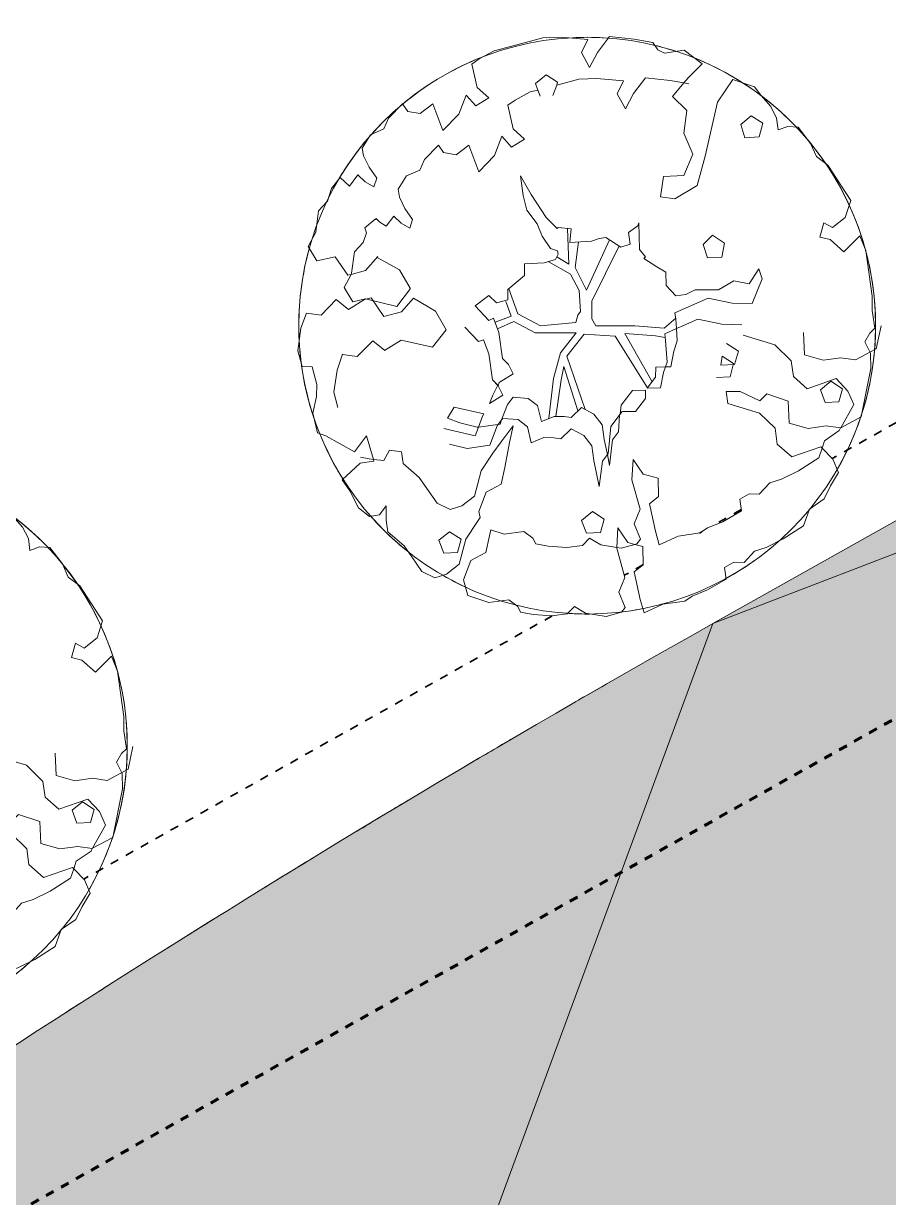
# Model space of a CAD drawing. Header units: metres. Extents: x 3856 to 4207, y -1118 to -691.
# Drawn here: x 3965.03 to 3975.11, y -1066.91 to -1053.23 of the extents above; entities that cross this region are included whole.
import ezdxf

# ---------------------------------------------------------------- set-up
doc = ezdxf.new("R2010")
doc.units = ezdxf.units.M
for name, pattern in [('Alignement de la ligne', [0.012, 0.006, -0.006]), ('Dash dot', [0.015875, 0.00635, -0.004763, 0, -0.004763]), ('IMPORT-Dash', [0.00635, 0.003175, -0.003175])]:
    doc.linetypes.add(name, pattern=pattern)
for name, color, linetype, lineweight in [('Cour_Negro_Punteada_6', 7, 'IMPORT-Dash', 35), ('Floors', 7, 'Continuous', 9), ('Folding Lines', 7, 'Continuous', 9), ('Planting', 7, 'Continuous', 9), ('Property Lines', 7, 'Dash dot', 211), ('Surface Pattern', 7, 'Continuous', 9)]:
    doc.layers.add(name, color=color, linetype=linetype, lineweight=lineweight)
doc.layers.add('ROA-E00-URB-A101-MASTER_PLAN cambio estaciomientos_dwg', color=7, linetype='Continuous', lineweight=9, true_color=0x767676)
doc.layers.add('Tallo', color=7, linetype='Continuous', lineweight=9, true_color=0x887568)

# ---------------------------------------------------------------- blocks, each defined once
blk = doc.blocks.new('M_RPC Árbol - Caducifolio - Chopo de Lombardía - 12_2 metros-V104-IMPLANTACIÓN - KIT COMERCIAL')
at = {"layer": 'Planting'}
for p, q in [((-0.542, 3.363), (-0.906, 3.265)), ((-0.331, 3.369), (-0.542, 3.363)), ((-0.021, 3.342), (-0.331, 3.369)), ((-0.094, 3.191), (-0.021, 3.342)), ((0.233, 3.378), (0.094, 3.193)), ((0.52, 3.347), (0.233, 3.378)), ((0.737, 3.307), (0.52, 3.347)), ((0.796, 3.222), (0.737, 3.307)), ((-1.11, 3.212), (-1.285, 3.117)), ((-0.906, 3.265), (-1.11, 3.212)), ((0.001, 3.016), (-0.094, 3.191)), ((0.094, 3.193), (0.001, 3.016)), ((0.872, 3.185), (0.796, 3.222)), ((1.103, 3.218), (0.872, 3.185)), ((1.314, 3.059), (1.103, 3.218)), ((-1.285, 3.117), (-1.371, 3.058)), ((-1.371, 3.058), (-1.309, 2.785)), ((1.148, 2.895), (1.314, 3.059)), ((-0.63, 2.831), (-0.506, 2.932)), ((-0.506, 2.932), (-0.372, 2.845)), ((-0.38, 2.813), (-0.124, 2.882)), ((-0.124, 2.882), (0.087, 2.889)), ((0.087, 2.889), (0.397, 2.862)), ((0.512, 2.713), (0.651, 2.897)), ((0.651, 2.897), (0.938, 2.867)), ((1.099, 2.837), (1.148, 2.895)), ((1.67, 2.877), (1.492, 2.613)), ((1.92, 2.793), (1.67, 2.877)), ((-1.309, 2.785), (-1.174, 2.662)), ((-0.692, 2.732), (-0.601, 2.755)), ((-0.601, 2.755), (-0.63, 2.831)), ((-0.573, 2.682), (-0.601, 2.757)), ((-0.381, 2.812), (-0.428, 2.69)), ((-0.372, 2.845), (-0.38, 2.813)), ((0.397, 2.862), (0.324, 2.71)), ((0.938, 2.867), (1.099, 2.837)), ((0.968, 2.681), (1.1, 2.837)), ((1.1, 2.837), (1.156, 2.826)), ((1.995, 2.694), (1.92, 2.793)), ((-1.438, 2.696), (-1.524, 2.472)), ((-1.326, 2.571), (-1.438, 2.696)), ((-1.174, 2.662), (-1.326, 2.571)), ((-0.953, 2.578), (-0.867, 2.637)), ((-0.867, 2.637), (-0.692, 2.732)), ((0.324, 2.71), (0.419, 2.535)), ((0.419, 2.535), (0.512, 2.713)), ((1.134, 2.516), (0.968, 2.681)), ((1.492, 2.613), (1.346, 1.984)), ((2.113, 2.563), (1.995, 2.694)), ((-2.177, 2.592), (-2.342, 2.428)), ((-2.118, 2.506), (-2.177, 2.592)), ((-1.973, 2.48), (-2.118, 2.506)), ((-1.824, 2.595), (-1.973, 2.48)), ((-1.709, 2.282), (-1.824, 2.595)), ((-1.524, 2.472), (-1.709, 2.282)), ((-0.891, 2.304), (-0.953, 2.578)), ((1.1, 2.253), (1.134, 2.516)), ((2.18, 2.428), (2.113, 2.563)), ((-2.342, 2.428), (-2.395, 2.303)), ((1.762, 2.355), (1.884, 2.454)), ((1.81, 2.197), (1.762, 2.355)), ((1.884, 2.454), (2.018, 2.368)), ((2.018, 2.368), (1.976, 2.21)), ((2.199, 2.291), (2.18, 2.428)), ((2.31, 2.33), (2.199, 2.291)), ((2.432, 2.323), (2.31, 2.33)), ((-2.551, 2.234), (-2.647, 2.079)), ((-2.395, 2.303), (-2.551, 2.234)), ((-1.106, 1.992), (-1.02, 2.216)), ((-1.02, 2.216), (-0.908, 2.09)), ((-0.756, 2.182), (-0.891, 2.304)), ((1.205, 2.009), (1.1, 2.253)), ((1.976, 2.21), (1.81, 2.197)), ((2.576, 2.132), (2.432, 2.323)), ((-2.647, 2.079), (-2.634, 1.987)), ((-1.924, 1.947), (-1.759, 2.112)), ((-1.759, 2.112), (-1.7, 2.026)), ((-1.555, 1.999), (-1.406, 2.114)), ((-1.406, 2.114), (-1.291, 1.801)), ((-0.908, 2.09), (-0.756, 2.182)), ((2.644, 1.979), (2.576, 2.132)), ((-2.634, 1.987), (-2.568, 1.855)), ((-1.977, 1.822), (-1.924, 1.947)), ((-1.7, 2.026), (-1.555, 1.999)), ((-1.291, 1.801), (-1.106, 1.992)), ((1.098, 1.757), (1.205, 2.009)), ((1.346, 1.984), (1.253, 1.641)), ((2.778, 1.879), (2.644, 1.979)), ((-2.568, 1.855), (-2.479, 1.726)), ((-2.132, 1.754), (-1.977, 1.822)), ((3.043, 1.468), (2.778, 1.879)), ((-2.905, 1.737), (-3.004, 1.606)), ((-2.796, 1.635), (-2.905, 1.737)), ((-2.697, 1.766), (-2.796, 1.635)), ((-2.615, 1.684), (-2.697, 1.766)), ((-2.513, 1.628), (-2.615, 1.684)), ((-2.479, 1.726), (-2.513, 1.628)), ((-2.228, 1.599), (-2.132, 1.754)), ((-0.805, 1.754), (-0.678, 1.538)), ((-0.773, 1.525), (-0.805, 1.754)), ((0.826, 1.511), (0.863, 1.748)), ((0.863, 1.748), (1.098, 1.757)), ((-3.004, 1.606), (-3.054, 1.458)), ((-2.215, 1.507), (-2.228, 1.599)), ((-2.15, 1.375), (-2.215, 1.507)), ((-0.73, 1.356), (-0.773, 1.525)), ((-0.678, 1.538), (-0.504, 1.271)), ((0.993, 1.488), (0.826, 1.511)), ((1.253, 1.641), (0.993, 1.488)), ((-3.054, 1.458), (-3.156, 1.349)), ((-2.061, 1.246), (-2.15, 1.375)), ((2.98, 1.27), (3.043, 1.468)), ((-3.156, 1.349), (-3.19, 1.1)), ((-2.619, 1.149), (-2.495, 1.25)), ((-2.495, 1.25), (-2.493, 1.248)), ((-2.493, 1.248), (-2.487, 1.257)), ((-2.487, 1.257), (-2.444, 1.216)), ((-2.368, 1.168), (-2.279, 1.286)), ((-2.279, 1.286), (-2.196, 1.204)), ((-2.094, 1.147), (-2.061, 1.246)), ((-0.609, 1.194), (-0.73, 1.356)), ((-0.504, 1.271), (-0.376, 1.143)), ((2.83, 1.153), (2.98, 1.27)), ((-3.19, 1.1), (-3.276, 0.933)), ((-2.597, 1.092), (-2.619, 1.149)), ((-2.444, 1.216), (-2.368, 1.168)), ((-2.196, 1.204), (-2.094, 1.147)), ((-0.551, 1.051), (-0.609, 1.194)), ((-0.376, 1.143), (-0.367, 1.152)), ((-0.367, 1.152), (-0.213, 1.136)), ((-0.213, 1.136), (-0.229, 0.979)), ((0.455, 1.095), (0.563, 1.171)), ((0.474, 0.959), (0.455, 1.095)), ((0.563, 1.171), (0.575, 1.208)), ((0.575, 1.208), (0.584, 0.898)), ((2.684, 1.042), (2.729, 1.209)), ((2.729, 1.209), (2.83, 1.153)), ((-2.738, 0.869), (-2.636, 0.977)), ((-2.636, 0.977), (-2.597, 1.092)), ((-0.453, 0.909), (-0.551, 1.051)), ((-0.229, 0.979), (0.023, 0.994)), ((0.023, 0.994), (0.114, 1.026)), ((0.114, 1.026), (0.19, 1.037)), ((0.19, 1.037), (0.363, 0.924)), ((0.363, 0.924), (0.474, 0.959)), ((1.323, 0.953), (1.433, 1.063)), ((1.433, 1.063), (1.573, 0.971)), ((1.573, 0.971), (1.543, 0.806)), ((2.803, 1.013), (2.684, 1.042)), ((2.964, 0.871), (2.803, 1.013)), ((3.15, 1.056), (2.964, 0.871)), ((3.219, 0.884), (3.15, 1.056)), ((-3.276, 0.933), (-3.175, 0.766)), ((-2.772, 0.62), (-2.738, 0.869)), ((-0.371, 0.882), (-0.453, 0.909)), ((-0.396, 0.781), (-0.366, 0.843)), ((-0.366, 0.843), (-0.371, 0.882)), ((0.584, 0.898), (0.651, 0.811)), ((1.376, 0.801), (1.323, 0.953)), ((3.294, 0.351), (3.219, 0.884)), ((-3.175, 0.766), (-2.963, 0.812)), ((-2.963, 0.812), (-2.815, 0.597)), ((-2.611, 0.65), (-2.465, 0.814)), ((-2.465, 0.814), (-2.475, 0.805)), ((-2.475, 0.805), (-2.212, 0.659)), ((-0.759, 0.73), (-0.527, 0.743)), ((-0.759, 0.594), (-0.759, 0.73)), ((-0.527, 0.743), (-0.396, 0.781)), ((0.651, 0.811), (0.634, 0.79)), ((0.634, 0.79), (0.784, 0.694)), ((0.784, 0.694), (0.89, 0.631)), ((1.543, 0.806), (1.376, 0.801)), ((-2.858, 0.452), (-2.778, 0.607)), ((-2.815, 0.597), (-2.778, 0.607)), ((-2.778, 0.607), (-2.611, 0.65)), ((-2.778, 0.607), (-2.772, 0.62)), ((-2.212, 0.659), (-2.089, 0.446)), ((-0.95, 0.431), (-0.759, 0.594)), ((0.89, 0.631), (0.893, 0.476)), ((1.861, 0.497), (1.974, 0.67)), ((2.01, 0.555), (1.895, 0.268)), ((1.974, 0.67), (2.01, 0.555)), ((-2.757, 0.286), (-2.858, 0.452)), ((-2.087, 0.441), (-2.246, 0.231)), ((-0.95, 0.31), (-0.95, 0.431)), ((0.893, 0.476), (1.007, 0.356)), ((1.121, 0.372), (1.231, 0.426)), ((1.231, 0.426), (1.502, 0.426)), ((1.502, 0.426), (1.683, 0.53)), ((1.683, 0.53), (1.861, 0.497)), ((-2.95, 0.313), (-3.126, 0.13)), ((-2.806, 0.199), (-2.95, 0.313)), ((-2.611, 0.32), (-2.806, 0.199)), ((-2.611, 0.32), (-2.757, 0.286)), ((-2.246, 0.231), (-2.611, 0.32)), ((-2.545, 0.332), (-2.605, 0.319)), ((-2.397, 0.117), (-2.545, 0.332)), ((-2.05, 0.331), (-2.192, 0.169)), ((-1.793, 0.178), (-2.05, 0.331)), ((-1.332, 0.241), (-1.174, 0.361)), ((-1.174, 0.361), (-1.084, 0.276)), ((-1.084, 0.276), (-0.95, 0.31)), ((1.381, 0.331), (0.995, 0.16)), ((1.007, 0.356), (1.121, 0.372)), ((1.663, 0.273), (1.381, 0.331)), ((3.294, 0.186), (3.294, 0.351)), ((-3.295, 0.154), (-3.364, -0.021)), ((-3.126, 0.13), (-3.295, 0.154)), ((-2.192, 0.169), (-2.397, 0.117)), ((-1.668, -0.039), (-1.793, 0.178)), ((-1.172, 0.069), (-1.332, 0.241)), ((0.995, 0.16), (1.006, 0.084)), ((1.895, 0.268), (1.663, 0.273)), ((3.324, -0.021), (3.294, 0.186)), ((-1.117, 0.096), (-1.172, 0.069)), ((-1.055, -0.07), (-1.117, 0.096)), ((1.006, 0.084), (1.013, -0.025)), ((1.059, -0.004), (1.261, 0.083)), ((1.261, 0.083), (1.541, 0.025)), ((1.541, 0.025), (1.776, 0.019)), ((3.398, 0.007), (3.341, -0.26)), ((-3.364, -0.021), (-3.398, -0.284)), ((-1.828, -0.242), (-1.668, -0.039)), ((-1.452, -0.007), (-1.293, -0.177)), ((-1.012, -0.375), (-1.055, -0.07)), ((1.013, -0.025), (0.876, -0.088)), ((0.876, -0.088), (0.887, -0.164)), ((1.013, -0.025), (1.059, -0.004)), ((1.022, -0.167), (1.013, -0.025)), ((1.788, -0.102), (2.157, -0.214)), ((2.504, -0.332), (2.491, -0.071)), ((3.208, -0.179), (3.264, -0.078)), ((3.264, -0.078), (3.324, -0.021)), ((-2.708, -0.35), (-2.526, -0.167)), ((-2.526, -0.167), (-2.384, -0.28)), ((-2.388, -0.281), (-2.193, -0.16)), ((-2.193, -0.16), (-1.828, -0.242)), ((-1.293, -0.177), (-1.235, -0.155)), ((-1.235, -0.155), (-1.174, -0.318)), ((0.887, -0.164), (0.903, -0.415)), ((0.981, -0.289), (1.022, -0.167)), ((1.595, -0.198), (1.735, -0.29)), ((2.157, -0.214), (2.35, -0.401)), ((3.341, -0.26), (3.098, -0.389)), ((3.273, -0.31), (3.208, -0.179)), ((-3.398, -0.284), (-3.349, -0.465)), ((-2.941, -0.509), (-2.879, -0.325)), ((-2.876, -0.327), (-2.708, -0.35)), ((-1.174, -0.318), (-1.132, -0.623)), ((-0.944, -0.443), (-1.012, -0.375)), ((0.948, -0.469), (0.981, -0.289)), ((1.529, -0.45), (1.545, -0.346)), ((1.545, -0.346), (1.679, -0.433)), ((1.735, -0.29), (1.687, -0.442)), ((2.35, -0.401), (2.375, -0.585)), ((2.721, -0.394), (2.504, -0.332)), ((2.926, -0.365), (2.721, -0.394)), ((3.098, -0.389), (2.926, -0.365)), ((3.276, -0.489), (3.273, -0.31)), ((-3.349, -0.465), (-3.23, -0.472)), ((-3.23, -0.472), (-3.178, -0.676)), ((-2.98, -0.764), (-2.941, -0.509)), ((-0.89, -0.552), (-0.944, -0.443)), ((0.773, -0.474), (0.77, -0.591)), ((0.884, -0.47), (0.773, -0.474)), ((0.828, -0.717), (0.861, -0.537)), ((0.861, -0.537), (0.884, -0.47)), ((0.903, -0.415), (0.884, -0.47)), ((0.884, -0.47), (0.948, -0.469)), ((1.687, -0.442), (1.529, -0.45)), ((1.679, -0.433), (1.638, -0.588)), ((3.164, -1.055), (3.276, -0.489)), ((-3.178, -0.676), (-3.182, -0.818)), ((-1.132, -0.623), (-1.064, -0.691)), ((-1.064, -0.691), (-1.051, -0.652)), ((-1.051, -0.652), (-0.89, -0.552)), ((0.77, -0.591), (0.672, -0.721)), ((1.638, -0.588), (1.478, -0.596)), ((2.375, -0.585), (2.536, -0.726)), ((2.536, -0.726), (2.872, -0.608)), ((2.811, -0.639), (2.692, -0.738)), ((2.948, -0.727), (2.811, -0.639)), ((2.872, -0.608), (3.01, -0.753)), ((-3.182, -0.818), (-3.225, -1.012)), ((-2.931, -0.946), (-2.98, -0.764)), ((-1.128, -0.799), (-1.164, -0.896)), ((-1.164, -0.896), (-1.009, -0.8)), ((-1.069, -0.686), (-1.128, -0.799)), ((-1.064, -0.691), (-1.069, -0.686)), ((-1.009, -0.8), (-1.064, -0.691)), ((0.5, -0.745), (0.369, -0.919)), ((0.653, -0.743), (0.5, -0.745)), ((0.651, -0.839), (0.653, -0.743)), ((0.672, -0.721), (0.828, -0.717)), ((1.756, -0.759), (1.591, -0.759)), ((1.591, -0.759), (1.611, -0.897)), ((1.983, -0.868), (1.756, -0.759)), ((2.066, -0.786), (1.983, -0.868)), ((2.313, -0.869), (2.066, -0.786)), ((2.692, -0.738), (2.745, -0.888)), ((2.905, -0.88), (2.948, -0.727)), ((3.01, -0.753), (3.08, -0.91)), ((-1.575, -0.94), (-1.654, -1.067)), ((-1.233, -1.02), (-1.575, -0.94)), ((-0.956, -0.911), (-1.024, -1.09)), ((-0.891, -0.824), (-0.956, -0.911)), ((-0.713, -0.838), (-0.891, -0.824)), ((-0.605, -0.92), (-0.713, -0.838)), ((-0.559, -1.108), (-0.605, -0.92)), ((-0.095, -0.945), (-0.215, -1.06)), ((0.052, -1.022), (-0.095, -0.945)), ((0.369, -0.919), (0.357, -1.024)), ((0.536, -0.991), (0.651, -0.839)), ((1.611, -0.897), (1.98, -1.01)), ((2.326, -1.126), (2.313, -0.869)), ((2.745, -0.888), (2.905, -0.88)), ((3.08, -0.91), (2.927, -1.181)), ((-3.225, -1.012), (-3.17, -1.238)), ((-1.654, -1.067), (-1.51, -1.125)), ((-1.294, -1.172), (-1.247, -1.047)), ((-1.247, -1.047), (-1.233, -1.02)), ((-1.076, -1.159), (-1.024, -1.09)), ((-1.024, -1.09), (-1.042, -1.138)), ((-1.024, -1.09), (-1.01, -1.072)), ((-1.01, -1.072), (-0.833, -1.086)), ((-0.833, -1.086), (-0.724, -1.168)), ((-0.411, -1.048), (-0.559, -1.108)), ((-0.294, -1.051), (-0.411, -1.048)), ((-0.215, -1.06), (-0.294, -1.051)), ((0.147, -1.145), (0.052, -1.022)), ((0.357, -1.024), (0.249, -1.167)), ((0.339, -1.229), (0.35, -1.034)), ((0.357, -1.024), (0.38, -0.993)), ((0.38, -0.993), (0.536, -0.991)), ((1.98, -1.01), (2.161, -1.186)), ((2.927, -1.181), (3.164, -1.055)), ((-1.331, -1.274), (-1.696, -1.188)), ((-1.51, -1.125), (-1.309, -1.174)), ((-1.293, -1.173), (-1.331, -1.274)), ((-1.309, -1.174), (-1.294, -1.172)), ((-1.042, -1.138), (-1.293, -1.173)), ((-1.161, -1.384), (-1.076, -1.159)), ((-0.889, -1.16), (-1.028, -1.344)), ((-0.933, -1.354), (-0.889, -1.16)), ((-0.724, -1.168), (-0.678, -1.356)), ((-0.335, -1.308), (-0.214, -1.193)), ((-0.214, -1.193), (-0.067, -1.27)), ((0.171, -1.316), (0.147, -1.145)), ((0.249, -1.167), (0.216, -1.483)), ((0.269, -1.322), (0.339, -1.229)), ((2.161, -1.186), (2.187, -1.371)), ((2.547, -1.189), (2.326, -1.126)), ((2.755, -1.16), (2.547, -1.189)), ((2.738, -1.332), (2.91, -1.214)), ((2.925, -1.183), (2.755, -1.16)), ((2.91, -1.214), (2.925, -1.183)), ((-3.169, -1.24), (-3.071, -1.273)), ((-3.071, -1.273), (-2.738, -1.461)), ((-2.738, -1.461), (-2.598, -1.276)), ((-2.598, -1.276), (-2.515, -1.55)), ((-1.028, -1.344), (-1.128, -1.476)), ((-0.986, -1.644), (-0.933, -1.354)), ((-0.678, -1.356), (-0.531, -1.296)), ((-0.531, -1.296), (-0.414, -1.299)), ((-0.414, -1.299), (-0.335, -1.308)), ((-0.067, -1.27), (0.028, -1.393)), ((0.208, -1.494), (0.171, -1.316)), ((0.233, -1.619), (0.269, -1.322)), ((2.709, -1.419), (2.738, -1.332)), ((-2.329, -1.44), (-2.396, -1.562)), ((-2.19, -1.461), (-2.329, -1.44)), ((-2.17, -1.599), (-2.19, -1.461)), ((-1.63, -1.373), (-1.425, -1.421)), ((-1.425, -1.421), (-1.161, -1.384)), ((-1.128, -1.476), (-1.263, -1.683)), ((0.028, -1.393), (0.052, -1.564)), ((0.15, -1.57), (0.208, -1.494)), ((0.216, -1.483), (0.207, -1.491)), ((0.208, -1.494), (0.233, -1.619)), ((2.187, -1.371), (2.358, -1.521)), ((2.358, -1.521), (2.695, -1.403)), ((2.709, -1.419), (2.672, -1.53)), ((2.695, -1.403), (2.709, -1.419)), ((2.833, -1.548), (2.709, -1.419)), ((-2.672, -1.593), (-2.881, -1.787)), ((-2.511, -1.57), (-2.672, -1.593)), ((-2.568, -1.544), (-2.669, -1.522)), ((-2.515, -1.55), (-2.568, -1.544)), ((-2.396, -1.562), (-2.517, -1.549)), ((-2.517, -1.549), (-2.511, -1.57)), ((-1.983, -1.76), (-2.17, -1.599)), ((0.052, -1.564), (0.114, -1.866)), ((0.114, -1.866), (0.15, -1.57)), ((0.508, -1.551), (0.494, -1.789)), ((0.626, -1.723), (0.508, -1.551)), ((2.672, -1.53), (2.434, -1.681)), ((2.902, -1.703), (2.833, -1.548)), ((-1.894, -1.889), (-1.983, -1.76)), ((-1.263, -1.683), (-1.34, -1.976)), ((-1.03, -1.838), (-0.986, -1.644)), ((0.798, -1.769), (0.626, -1.723)), ((0.804, -1.98), (0.798, -1.769)), ((2.434, -1.681), (2.236, -1.779)), ((2.806, -1.858), (2.902, -1.703)), ((-2.881, -1.787), (-2.792, -1.916)), ((-1.776, -2.061), (-1.894, -1.889)), ((-1.205, -1.933), (-1.03, -1.838)), ((0.494, -1.789), (0.589, -2.128)), ((2.1, -1.822), (1.978, -1.956)), ((2.236, -1.779), (2.1, -1.822)), ((2.733, -2.009), (2.806, -1.858)), ((-2.792, -1.916), (-2.693, -2.113)), ((-1.34, -1.976), (-1.489, -2.091)), ((-1.291, -2.157), (-1.205, -1.933)), ((0.698, -2.066), (0.804, -1.98)), ((1.859, -1.949), (1.75, -2.012)), ((1.75, -2.012), (1.77, -2.15)), ((1.978, -1.956), (1.859, -1.949)), ((2.561, -2.128), (2.733, -2.009)), ((-2.693, -2.113), (-2.562, -2.213)), ((-2.446, -2.196), (-2.367, -2.091)), ((-2.367, -2.091), (-2.367, -2.256)), ((-1.624, -2.133), (-1.776, -2.061)), ((-1.489, -2.091), (-1.624, -2.133)), ((-1.272, -2.227), (-1.291, -2.157)), ((0.033, -2.158), (-0.094, -2.261)), ((0.169, -2.244), (0.035, -2.157)), ((0.589, -2.128), (0.519, -2.302)), ((0.767, -2.385), (0.698, -2.066)), ((1.77, -2.15), (1.552, -2.275)), ((2.494, -2.325), (2.561, -2.128)), ((-2.562, -2.213), (-2.446, -2.196)), ((-2.367, -2.256), (-2.348, -2.394)), ((-1.441, -2.478), (-1.305, -2.271)), ((-1.305, -2.271), (-1.272, -2.227)), ((-0.094, -2.261), (-0.037, -2.41)), ((0.127, -2.401), (0.169, -2.244)), ((0.519, -2.302), (0.592, -2.48)), ((1.552, -2.275), (1.374, -2.347)), ((2.257, -2.476), (2.494, -2.325)), ((-2.348, -2.394), (-2.16, -2.556)), ((-1.754, -2.492), (-1.63, -2.392)), ((-1.63, -2.392), (-1.496, -2.479)), ((-1.164, -2.439), (-1.207, -2.634)), ((-1.151, -2.369), (-1.164, -2.439)), ((-0.995, -2.421), (-1.151, -2.369)), ((-0.764, -2.389), (-0.995, -2.421)), ((-0.659, -2.468), (-0.764, -2.389)), ((-0.037, -2.41), (0.127, -2.401)), ((0.331, -2.348), (0.317, -2.574)), ((0.448, -2.518), (0.331, -2.348)), ((0.812, -2.543), (0.767, -2.385)), ((1.034, -2.442), (0.812, -2.543)), ((1.288, -2.406), (1.034, -2.442)), ((1.374, -2.347), (1.288, -2.406)), ((-2.16, -2.556), (-2.071, -2.685)), ((-1.696, -2.641), (-1.754, -2.492)), ((-1.496, -2.479), (-1.537, -2.633)), ((-1.517, -2.771), (-1.441, -2.478)), ((-0.626, -2.534), (-0.659, -2.468)), ((-0.481, -2.561), (-0.626, -2.534)), ((-0.266, -2.577), (-0.481, -2.561)), ((-0.082, -2.552), (-0.266, -2.577)), ((0.001, -2.469), (-0.082, -2.552)), ((0.13, -2.545), (0.001, -2.469)), ((0.317, -2.574), (0.13, -2.545)), ((0.317, -2.584), (0.317, -2.574)), ((0.317, -2.574), (0.37, -2.582)), ((0.412, -2.924), (0.317, -2.584)), ((0.37, -2.582), (0.526, -2.539)), ((0.526, -2.539), (0.448, -2.518)), ((0.552, -2.533), (0.527, -2.54)), ((0.527, -2.54), (0.62, -2.565)), ((0.592, -2.48), (0.552, -2.533)), ((0.62, -2.565), (0.626, -2.776)), ((1.923, -2.617), (2.058, -2.575)), ((2.058, -2.575), (2.257, -2.476)), ((-2.071, -2.685), (-1.953, -2.856)), ((-1.537, -2.633), (-1.696, -2.641)), ((-1.382, -2.729), (-1.468, -2.953)), ((-1.207, -2.634), (-1.382, -2.729)), ((1.801, -2.752), (1.923, -2.617)), ((-1.953, -2.856), (-1.802, -2.929)), ((-1.666, -2.886), (-1.517, -2.771)), ((0.626, -2.776), (0.521, -2.861)), ((0.521, -2.861), (0.589, -3.181)), ((1.573, -2.807), (1.682, -2.745)), ((1.592, -2.946), (1.573, -2.807)), ((1.682, -2.745), (1.801, -2.752)), ((-1.802, -2.929), (-1.666, -2.886)), ((-1.468, -2.953), (-1.419, -3.134)), ((0.342, -3.098), (0.412, -2.924)), ((1.374, -3.07), (1.592, -2.946)), ((-1.419, -3.134), (-1.172, -3.217)), ((0.414, -3.276), (0.342, -3.098)), ((1.11, -3.202), (1.196, -3.143)), ((1.196, -3.143), (1.374, -3.07)), ((-1.172, -3.217), (-0.941, -3.184)), ((-0.941, -3.184), (-0.836, -3.263)), ((-0.836, -3.263), (-0.803, -3.329)), ((-0.259, -3.347), (-0.176, -3.265)), ((-0.176, -3.265), (-0.048, -3.341)), ((0.374, -3.329), (0.414, -3.276)), ((0.589, -3.181), (0.635, -3.339)), ((0.635, -3.339), (0.856, -3.237)), ((0.856, -3.237), (1.11, -3.202)), ((-0.803, -3.329), (-0.658, -3.356)), ((-0.658, -3.356), (-0.444, -3.373)), ((-0.444, -3.373), (-0.259, -3.347)), ((-0.048, -3.341), (0.193, -3.378)), ((0.193, -3.378), (0.374, -3.329))]:
    blk.add_line(p, q, dxfattribs=at)
for start, end in [(0, 180), (180, 360)]:
    blk.add_arc((-0.027, 0.009), 3.36, start, end, dxfattribs=at)
at = {"layer": 'Tallo'}
for p, q in [((-0.256, 1.141), (-0.239, 0.726)), ((-0.169, 0.688), (-0.129, 0.986)), ((0.234, 1.009), (-0.036, 0.422)), ((0.028, 0.294), (0.344, 0.938)), ((-0.482, 0.756), (-0.223, 0.611)), ((-0.239, 0.726), (-0.381, 0.812)), ((-0.036, 0.422), (-0.169, 0.688)), ((-0.223, 0.611), (-0.119, 0.418)), ((-0.836, 0.145), (-0.939, 0.44)), ((-0.119, 0.418), (-0.106, 0.173)), ((-0.974, 0.292), (-0.914, 0.119)), ((0.028, 0.088), (0.028, 0.294)), ((-0.572, 0.008), (-0.836, 0.145)), ((-0.106, 0.173), (-0.137, 0.131)), ((-0.914, 0.119), (-1.1, 0.05)), ((-1.071, -0.028), (-0.883, 0.057)), ((-0.883, 0.057), (-0.632, -0.076)), ((-0.161, 0.044), (-0.572, 0.008)), ((-0.137, 0.131), (-0.161, 0.044)), ((0.074, 0.007), (0.028, 0.088)), ((0.526, 0.007), (0.074, 0.007)), ((0.869, -0.022), (0.526, 0.007)), ((1.004, 0.098), (0.869, -0.022)), ((-0.632, -0.076), (-0.154, -0.076)), ((-0.154, -0.076), (-0.339, -0.308)), ((-0.264, -0.346), (-0.064, -0.089)), ((-0.064, -0.089), (0.299, -0.114)), ((0.299, -0.114), (0.677, -0.715)), ((0.41, -0.081), (0.77, -0.111)), ((0.729, -0.646), (0.41, -0.081)), ((0.77, -0.111), (0.882, -0.128)), ((-0.339, -0.308), (-0.419, -0.608)), ((-0.05, -0.969), (-0.264, -0.346)), ((-0.332, -0.623), (-0.299, -0.467)), ((-0.299, -0.467), (-0.136, -0.984)), ((-0.419, -0.608), (-0.473, -1.069)), ((-0.391, -1.049), (-0.332, -0.623))]:
    blk.add_line(p, q, dxfattribs=at)
blk = doc.blocks.new('ROA-E00-URB-A101-MASTER_PLAN cambio estaciomientos_dwg_M_RPC Árbol - Caducifolio - Chopo de Lombardía - 12_2 metros-V61-Master Plan - Etapa 1-V673-IMPLANTACIÓN - KIT COMERCIAL')
at = {"layer": 'Planting'}
for p, q in [((-0.573, 2.682), (-0.601, 2.755)), ((-0.381, 2.812), (-0.428, 2.69)), ((-2.495, 1.25), (-2.493, 1.248))]:
    blk.add_line(p, q, dxfattribs=at)
at = {"layer": 'Planting', "flags": 128}
for points in [[(1.788, -0.102), (2.157, -0.214), (2.35, -0.401), (2.375, -0.585), (2.536, -0.726), (2.872, -0.608), (3.01, -0.753), (3.08, -0.91), (2.927, -1.181), (3.164, -1.055), (3.276, -0.489), (3.273, -0.31), (3.208, -0.179), (3.264, -0.078), (3.324, -0.021), (3.294, 0.186), (3.294, 0.351), (3.219, 0.884), (3.15, 1.056), (2.964, 0.871), (2.803, 1.013), (2.684, 1.042), (2.729, 1.209), (2.83, 1.153), (2.98, 1.27), (3.043, 1.468), (2.778, 1.879), (2.644, 1.979), (2.576, 2.132), (2.432, 2.323), (2.31, 2.33), (2.199, 2.291), (2.18, 2.428), (2.113, 2.563), (1.995, 2.694), (1.92, 2.793), (1.67, 2.877), (1.492, 2.613), (1.346, 1.984), (1.253, 1.641), (0.993, 1.488), (0.826, 1.511), (0.863, 1.748), (1.098, 1.757), (1.205, 2.009), (1.1, 2.253), (1.134, 2.516), (0.968, 2.681), (1.1, 2.837), (1.156, 2.826)], [(-1.064, -0.691), (-1.051, -0.652), (-0.89, -0.552), (-0.944, -0.443), (-1.012, -0.375), (-1.055, -0.07), (-1.117, 0.096), (-1.172, 0.069), (-1.332, 0.241), (-1.174, 0.361), (-1.084, 0.276), (-0.95, 0.31), (-0.95, 0.431), (-0.759, 0.594), (-0.759, 0.73), (-0.527, 0.743), (-0.396, 0.781), (-0.366, 0.843), (-0.371, 0.882), (-0.453, 0.909), (-0.551, 1.051), (-0.609, 1.194), (-0.73, 1.356), (-0.773, 1.525), (-0.805, 1.754), (-0.678, 1.538), (-0.504, 1.271), (-0.376, 1.143), (-0.367, 1.152), (-0.213, 1.136), (-0.229, 0.979), (0.023, 0.994), (0.114, 1.026), (0.19, 1.037), (0.363, 0.924), (0.474, 0.959), (0.455, 1.095), (0.563, 1.171), (0.575, 1.208), (0.584, 0.898), (0.651, 0.811), (0.634, 0.79), (0.784, 0.694), (0.89, 0.631), (0.893, 0.476), (1.007, 0.356), (1.121, 0.372), (1.231, 0.426), (1.502, 0.426), (1.683, 0.53), (1.861, 0.497), (1.974, 0.67), (2.01, 0.555), (1.895, 0.268), (1.663, 0.273), (1.381, 0.331), (0.995, 0.16), (1.006, 0.084), (1.013, -0.025), (1.059, -0.004), (1.261, 0.083), (1.541, 0.025), (1.776, 0.019)], [(-3.17, -1.238), (-3.225, -1.012), (-3.182, -0.818), (-3.178, -0.676), (-3.23, -0.472), (-3.349, -0.465), (-3.398, -0.284), (-3.364, -0.021), (-3.295, 0.154), (-3.126, 0.13), (-2.95, 0.313), (-2.806, 0.199), (-2.611, 0.32), (-2.757, 0.286), (-2.858, 0.452), (-2.778, 0.607), (-2.611, 0.65), (-2.465, 0.814), (-2.475, 0.805), (-2.212, 0.659), (-2.089, 0.446)], [(-2.815, 0.597), (-2.778, 0.607), (-2.772, 0.62)], [(-2.087, 0.441), (-2.246, 0.231), (-2.611, 0.32)], [(-2.388, -0.281), (-2.193, -0.16), (-1.828, -0.242), (-1.668, -0.039), (-1.793, 0.178), (-2.05, 0.331), (-2.192, 0.169), (-2.397, 0.117), (-2.545, 0.332), (-2.605, 0.319)], [(3.398, 0.007), (3.341, -0.26), (3.098, -0.389), (2.926, -0.365), (2.721, -0.394), (2.504, -0.332), (2.491, -0.071)], [(-1.452, -0.007), (-1.293, -0.177), (-1.235, -0.155), (-1.174, -0.318), (-1.132, -0.623), (-1.069, -0.686)], [(-2.876, -0.327), (-2.708, -0.35), (-2.526, -0.167), (-2.384, -0.28)], [(1.595, -0.198), (1.735, -0.29), (1.687, -0.442), (1.529, -0.45), (1.545, -0.346), (1.679, -0.433), (1.638, -0.588), (1.478, -0.596)], [(-2.931, -0.946), (-2.98, -0.764), (-2.941, -0.509), (-2.879, -0.325)], [(-1.63, -1.373), (-1.425, -1.421), (-1.161, -1.384), (-1.076, -1.159), (-1.024, -1.09), (-1.042, -1.138), (-1.293, -1.173), (-1.331, -1.274), (-1.696, -1.188)], [(0.357, -1.024), (0.249, -1.167), (0.216, -1.483), (0.207, -1.491)], [(0.208, -1.494), (0.233, -1.619), (0.269, -1.322), (0.339, -1.229), (0.35, -1.034)], [(-3.169, -1.24), (-3.071, -1.273), (-2.738, -1.461), (-2.598, -1.276), (-2.515, -1.55)], [(-2.517, -1.549), (-2.568, -1.544), (-2.669, -1.522)], [(0.033, -2.158), (-0.094, -2.261), (-0.037, -2.41), (0.127, -2.401), (0.169, -2.244), (0.035, -2.157)]]:
    blk.add_lwpolyline(points, dxfattribs=at)
for points in [[(1.762, 2.355), (1.884, 2.454), (2.018, 2.368), (1.976, 2.21), (1.81, 2.197)], [(1.323, 0.953), (1.433, 1.063), (1.573, 0.971), (1.543, 0.806), (1.376, 0.801)], [(2.692, -0.738), (2.745, -0.888), (2.905, -0.88), (2.948, -0.727), (2.811, -0.639)], [(0.317, -2.574), (0.37, -2.582), (0.526, -2.539), (0.448, -2.518), (0.331, -2.348)]]:
    blk.add_lwpolyline(points, close=True, dxfattribs=at)
at = {"layer": 'Planting'}
for start, end in [(85.9825, 92.2697), (72.6904, 76.3634), (112.6858, 129.7802), (360, 67.1948), (134.0937, 137.7757), (139.9547, 149.0598), (154.0044, 154.5739), (164.6005, 180), (180, 212.0796), (330.3116, 360), (221.5168, 225.9859), (226.095, 231.4286), (298.9078, 310.7685), (240.2288, 244.985), (253.2068, 255.2694), (266.3515, 270.5056), (277.2231, 281.092)]:
    blk.add_arc((-0.027, 0.009), 3.36, start, end, dxfattribs=at)
at = {"layer": 'Tallo', "color": 8, "true_color": 0x808080, "flags": 128}
for points in [[(-0.256, 1.141), (-0.239, 0.726), (-0.381, 0.812)], [(0.234, 1.009), (-0.036, 0.422), (-0.169, 0.688), (-0.129, 0.986)], [(1.004, 0.098), (0.869, -0.022), (0.526, 0.007), (0.074, 0.007), (0.028, 0.088), (0.028, 0.294), (0.344, 0.938)], [(-0.482, 0.756), (-0.223, 0.611), (-0.119, 0.418), (-0.106, 0.173), (-0.137, 0.131), (-0.161, 0.044), (-0.572, 0.008), (-0.836, 0.145), (-0.939, 0.44)], [(-0.974, 0.292), (-0.914, 0.119), (-1.1, 0.05)], [(-1.071, -0.028), (-0.883, 0.057), (-0.632, -0.076), (-0.154, -0.076), (-0.339, -0.308), (-0.419, -0.608), (-0.473, -1.069)], [(-0.05, -0.969), (-0.264, -0.346), (-0.064, -0.089), (0.299, -0.114), (0.677, -0.715)], [(0.729, -0.646), (0.41, -0.081), (0.77, -0.111), (0.882, -0.128)], [(-0.391, -1.049), (-0.332, -0.623), (-0.299, -0.467), (-0.136, -0.984)]]:
    blk.add_lwpolyline(points, dxfattribs=at)
blk = doc.blocks.new('ROA-E00-URB-A101-MASTER_PLAN cambio estaciomientos_dwg_M_RPC Árbol - Caducifolio - Chopo de Lombardía - 12_2 metros-V61-Master Plan - Etapa 1-V674-IMPLANTACIÓN - KIT COMERCIAL')
at = {"layer": 'Planting'}
for p, q in [((-0.573, 2.682), (-0.601, 2.755)), ((-0.381, 2.812), (-0.428, 2.69)), ((-2.495, 1.25), (-2.493, 1.248))]:
    blk.add_line(p, q, dxfattribs=at)
at = {"layer": 'Planting', "flags": 128}
for points in [[(1.788, -0.102), (2.157, -0.214), (2.35, -0.401), (2.375, -0.585), (2.536, -0.726), (2.872, -0.608), (3.01, -0.753), (3.08, -0.91), (2.927, -1.181), (3.164, -1.055), (3.276, -0.489), (3.273, -0.31), (3.208, -0.179), (3.264, -0.078), (3.324, -0.021), (3.294, 0.186), (3.294, 0.351), (3.219, 0.884), (3.15, 1.056), (2.964, 0.871), (2.803, 1.013), (2.684, 1.042), (2.729, 1.209), (2.83, 1.153), (2.98, 1.27), (3.043, 1.468), (2.778, 1.879), (2.644, 1.979), (2.576, 2.132), (2.432, 2.323), (2.31, 2.33), (2.199, 2.291), (2.18, 2.428), (2.113, 2.563), (1.995, 2.694), (1.92, 2.793), (1.67, 2.877), (1.492, 2.613), (1.346, 1.984), (1.253, 1.641), (0.993, 1.488), (0.826, 1.511), (0.863, 1.748), (1.098, 1.757), (1.205, 2.009), (1.1, 2.253), (1.134, 2.516), (0.968, 2.681), (1.1, 2.837), (1.156, 2.826)], [(-1.064, -0.691), (-1.051, -0.652), (-0.89, -0.552), (-0.944, -0.443), (-1.012, -0.375), (-1.055, -0.07), (-1.117, 0.096), (-1.172, 0.069), (-1.332, 0.241), (-1.174, 0.361), (-1.084, 0.276), (-0.95, 0.31), (-0.95, 0.431), (-0.759, 0.594), (-0.759, 0.73), (-0.527, 0.743), (-0.396, 0.781), (-0.366, 0.843), (-0.371, 0.882), (-0.453, 0.909), (-0.551, 1.051), (-0.609, 1.194), (-0.73, 1.356), (-0.773, 1.525), (-0.805, 1.754), (-0.678, 1.538), (-0.504, 1.271), (-0.376, 1.143), (-0.367, 1.152), (-0.213, 1.136), (-0.229, 0.979), (0.023, 0.994), (0.114, 1.026), (0.19, 1.037), (0.363, 0.924), (0.474, 0.959), (0.455, 1.095), (0.563, 1.171), (0.575, 1.208), (0.584, 0.898), (0.651, 0.811), (0.634, 0.79), (0.784, 0.694), (0.89, 0.631), (0.893, 0.476), (1.007, 0.356), (1.121, 0.372), (1.231, 0.426), (1.502, 0.426), (1.683, 0.53), (1.861, 0.497), (1.974, 0.67), (2.01, 0.555), (1.895, 0.268), (1.663, 0.273), (1.381, 0.331), (0.995, 0.16), (1.006, 0.084), (1.013, -0.025), (1.059, -0.004), (1.261, 0.083), (1.541, 0.025), (1.776, 0.019)], [(-3.17, -1.238), (-3.225, -1.012), (-3.182, -0.818), (-3.178, -0.676), (-3.23, -0.472), (-3.349, -0.465), (-3.398, -0.284), (-3.364, -0.021), (-3.295, 0.154), (-3.126, 0.13), (-2.95, 0.313), (-2.806, 0.199), (-2.611, 0.32), (-2.757, 0.286), (-2.858, 0.452), (-2.778, 0.607), (-2.611, 0.65), (-2.465, 0.814), (-2.475, 0.805), (-2.212, 0.659), (-2.089, 0.446)], [(-2.815, 0.597), (-2.778, 0.607), (-2.772, 0.62)], [(-2.087, 0.441), (-2.246, 0.231), (-2.611, 0.32)], [(-2.388, -0.281), (-2.193, -0.16), (-1.828, -0.242), (-1.668, -0.039), (-1.793, 0.178), (-2.05, 0.331), (-2.192, 0.169), (-2.397, 0.117), (-2.545, 0.332), (-2.605, 0.319)], [(3.398, 0.007), (3.341, -0.26), (3.098, -0.389), (2.926, -0.365), (2.721, -0.394), (2.504, -0.332), (2.491, -0.071)], [(-1.452, -0.007), (-1.293, -0.177), (-1.235, -0.155), (-1.174, -0.318), (-1.132, -0.623), (-1.069, -0.686)], [(-2.876, -0.327), (-2.708, -0.35), (-2.526, -0.167), (-2.384, -0.28)], [(1.595, -0.198), (1.735, -0.29), (1.687, -0.442), (1.529, -0.45), (1.545, -0.346), (1.679, -0.433), (1.638, -0.588), (1.478, -0.596)], [(-2.931, -0.946), (-2.98, -0.764), (-2.941, -0.509), (-2.879, -0.325)], [(-1.63, -1.373), (-1.425, -1.421), (-1.161, -1.384), (-1.076, -1.159), (-1.024, -1.09), (-1.042, -1.138), (-1.293, -1.173), (-1.331, -1.274), (-1.696, -1.188)], [(0.357, -1.024), (0.249, -1.167), (0.216, -1.483), (0.207, -1.491)], [(0.208, -1.494), (0.233, -1.619), (0.269, -1.322), (0.339, -1.229), (0.35, -1.034)], [(-3.169, -1.24), (-3.071, -1.273), (-2.738, -1.461), (-2.598, -1.276), (-2.515, -1.55)], [(-2.517, -1.549), (-2.568, -1.544), (-2.669, -1.522)], [(0.033, -2.158), (-0.094, -2.261), (-0.037, -2.41), (0.127, -2.401), (0.169, -2.244), (0.035, -2.157)]]:
    blk.add_lwpolyline(points, dxfattribs=at)
for points in [[(1.762, 2.355), (1.884, 2.454), (2.018, 2.368), (1.976, 2.21), (1.81, 2.197)], [(1.323, 0.953), (1.433, 1.063), (1.573, 0.971), (1.543, 0.806), (1.376, 0.801)], [(2.692, -0.738), (2.745, -0.888), (2.905, -0.88), (2.948, -0.727), (2.811, -0.639)], [(0.317, -2.574), (0.37, -2.582), (0.526, -2.539), (0.448, -2.518), (0.331, -2.348)]]:
    blk.add_lwpolyline(points, close=True, dxfattribs=at)
at = {"layer": 'Planting'}
for start, end in [(85.9825, 92.2697), (72.6904, 76.3634), (112.6858, 129.7802), (360, 67.1948), (134.0937, 137.7757), (139.9547, 149.0598), (154.0044, 154.5739), (164.6005, 180), (180, 212.0796), (330.3116, 360), (221.5168, 225.7667), (226.095, 231.4286), (298.9078, 310.9112), (240.2288, 244.985), (253.2068, 255.2694), (266.3515, 270.5056), (277.2231, 281.092)]:
    blk.add_arc((-0.027, 0.009), 3.36, start, end, dxfattribs=at)
at = {"layer": 'Tallo', "color": 8, "true_color": 0x808080, "flags": 128}
for points in [[(-0.256, 1.141), (-0.239, 0.726), (-0.381, 0.812)], [(0.234, 1.009), (-0.036, 0.422), (-0.169, 0.688), (-0.129, 0.986)], [(1.004, 0.098), (0.869, -0.022), (0.526, 0.007), (0.074, 0.007), (0.028, 0.088), (0.028, 0.294), (0.344, 0.938)], [(-0.482, 0.756), (-0.223, 0.611), (-0.119, 0.418), (-0.106, 0.173), (-0.137, 0.131), (-0.161, 0.044), (-0.572, 0.008), (-0.836, 0.145), (-0.939, 0.44)], [(-0.974, 0.292), (-0.914, 0.119), (-1.1, 0.05)], [(-1.071, -0.028), (-0.883, 0.057), (-0.632, -0.076), (-0.154, -0.076), (-0.339, -0.308), (-0.419, -0.608), (-0.473, -1.069)], [(-0.05, -0.969), (-0.264, -0.346), (-0.064, -0.089), (0.299, -0.114), (0.677, -0.715)], [(0.729, -0.646), (0.41, -0.081), (0.77, -0.111), (0.882, -0.128)], [(-0.391, -1.049), (-0.332, -0.623), (-0.299, -0.467), (-0.136, -0.984)]]:
    blk.add_lwpolyline(points, dxfattribs=at)
blk = doc.blocks.new('ROA-E00-URB-A101-MASTER_PLAN cambio estaciomientos_dwg-7942325-IMPLANTACIÓN - KIT COMERCIAL')
at = {"layer": 'Cour_Negro_Punteada_6'}
for p, q in [((1055.232, 3979.909), (1058.3, 3974.451)), ((1058.894, 3973.394), (1059.086, 3973.053)), ((1059.153, 3972.933), (1059.167, 3972.908)), ((1059.535, 3972.253), (1059.66, 3972.031)), ((1060.132, 3971.192), (1063.2, 3965.734))]:
    blk.add_line(p, q, dxfattribs=at)
at = {"layer": 'Floors'}
for start, end in [(209.85947, 210.05205), (210.37615, 210.61302), (210.8927, 211.14913), (211.40929, 211.67493), (211.92603, 212.19496), (212.44301, 212.71142)]:
    blk.add_arc((1190.979, 4046.565), 150, start, end, dxfattribs=at)
blk.add_open_spline([(1062.643, 3968.914), (1062.61, 3968.969), (1062.577, 3969.024), (1062.544, 3969.078)], degree=3, dxfattribs=at)
at = {"rotation": 90.00000000000045}
for name, p in [('ROA-E00-URB-A101-MASTER_PLAN cambio estaciomientos_dwg_M_RPC Árbol - Caducifolio - Chopo de Lombardía - 12_2 metros-V61-Master Plan - Etapa 1-V674-IMPLANTACIÓN - KIT COMERCIAL', (1056.76, 3971.626)), ('ROA-E00-URB-A101-MASTER_PLAN cambio estaciomientos_dwg_M_RPC Árbol - Caducifolio - Chopo de Lombardía - 12_2 metros-V61-Master Plan - Etapa 1-V673-IMPLANTACIÓN - KIT COMERCIAL', (1061.66, 3962.909))]:
    blk.add_blockref(name, p, dxfattribs=at)
blk = doc.blocks.new('Family - ___-5551873-IMPLANTACIÓN - KIT COMERCIAL')
at = {"layer": 'Property Lines', "color": 1, "linetype": 'Alignement de la ligne', "lineweight": 50, "true_color": 0xff0000}
blk.add_line((4099.802, -991.28), (3930.019, -1086.718), dxfattribs=at)
blk = doc.blocks.new('Family - ___-6153270-IMPLANTACIÓN - KIT COMERCIAL')
at = {"layer": 'Property Lines', "linetype": 'Alignement de la ligne', "lineweight": 70}
blk.add_line((4099.802, -991.28), (3930.019, -1086.718), dxfattribs=at)

msp = doc.modelspace()

# ---------------------------------------------------------------- hatches: boundary and pattern name
at = {"layer": 'Surface Pattern', "true_color": 0xdcdcdc}
for points in [[(3973.061, -1060.223), (4011.022, -1045.589), (4010.883, -1045.311), (4011.102, -1044.582), (4011.791, -1045.293), (4018.467, -1042.719), (4018.118, -1042.497), (4018.356, -1042.382), (4015.146, -1036.565), (3973.282, -1060.099)], [(3961.736, -1075.078), (3963.235, -1074.071), (3964.167, -1073.463), (3965.281, -1072.755), (3966.063, -1072.272), (3967.277, -1071.538), (3968.211, -1070.99), (3968.38, -1070.464), (3968.647, -1070.74), (3969.329, -1070.352), (3973.061, -1060.223), (3971.892, -1060.888), (3970.615, -1061.629), (3969.572, -1062.247), (3968.422, -1062.942), (3966.418, -1064.188), (3965.281, -1064.914), (3965.008, -1065.089), (3963.816, -1065.869), (3962.615, -1066.673), (3961.331, -1067.551), (3959.948, -1068.517), (3959.45, -1068.869), (3958.359, -1069.654), (3957.281, -1070.455), (3961.622, -1074.96)]]:
    msp.add_hatch(color=254, dxfattribs=at).paths.add_polyline_path(points)
h = msp.add_hatch(color=254, dxfattribs=at)
h.paths.add_polyline_path([(3969.329, -1070.352), (3977.02, -1066.029), (3977.177, -1065.506), (3977.449, -1065.787), (3985.632, -1061.187), (3985.331, -1060.587), (3985.55, -1059.858), (3986.413, -1060.748), (3992.084, -1057.56), (3991.726, -1057.332), (3992.923, -1056.757), (3993.368, -1056.839), (3994.142, -1056.404), (3994.028, -1056.248), (3993.455, -1055.107), (3993.675, -1054.378), (3994.811, -1055.55), (3994.959, -1055.944), (3995.884, -1055.424), (3995.946, -1055.242), (3997.174, -1054.55), (3997.129, -1054.725), (4000.782, -1052.671), (4000.423, -1052.443), (4001.62, -1051.868), (4002.066, -1051.95), (4002.84, -1051.515), (4002.726, -1051.358), (4002.153, -1050.218), (4002.372, -1049.489), (4003.509, -1050.661), (4003.657, -1051.055), (4004.582, -1050.535), (4004.644, -1050.353), (4005.872, -1049.661), (4005.827, -1049.836), (4009.512, -1047.764), (4009.153, -1047.536), (4010.35, -1046.961), (4010.795, -1047.043), (4011.57, -1046.607), (4011.455, -1046.451), (4011.022, -1045.589), (3973.061, -1060.223), (3969.346, -1070.306)])
h.paths.add_polyline_path([(4012.387, -1046.148), (4013.312, -1045.628), (4013.373, -1045.446), (4014.602, -1044.754), (4014.556, -1044.928), (4018.467, -1042.719), (4011.791, -1045.293), (4012.239, -1045.754)])

# ---------------------------------------------------------------- linework, layer by layer
at = {"layer": 'Floors'}
msp.add_line((3973.061, -1060.223), (4015.146, -1036.565), dxfattribs=at)
for start, end in [(119.86337, 120.05205), (120.37615, 120.61302), (120.8927, 121.14913), (121.40929, 121.67493), (121.92603, 122.19496), (122.44301, 122.71142)]:
    msp.add_arc((4046.565, -1190.979), 150, start, end, dxfattribs=at)
msp.add_open_spline([(3957.276, -1070.45), (3957.816, -1070.05), (3962.882, -1066.349), (3968.178, -1062.968), (3973.061, -1060.223)], degree=3, knots=[-0.56, -0.56, -0.56, -0.56, -0.5, 0, 0, 0, 0], dxfattribs=at)
at = {"layer": 'Folding Lines'}
for q in [(4011.022, -1045.589), (3969.329, -1070.352)]:
    msp.add_line((3973.061, -1060.223), q, dxfattribs=at)

# ---------------------------------------------------------------- block references
at = {"layer": 'Planting'}
for p in [(3971.626, -1056.76), (3962.909, -1061.66)]:
    msp.add_blockref('M_RPC Árbol - Caducifolio - Chopo de Lombardía - 12_2 metros-V104-IMPLANTACIÓN - KIT COMERCIAL', p, dxfattribs=at)
at = {"layer": 'Property Lines', "color": 1, "linetype": 'Alignement de la ligne', "lineweight": 50, "true_color": 0xff0000}
msp.add_blockref('Family - ___-5551873-IMPLANTACIÓN - KIT COMERCIAL', (0, 0), dxfattribs=at)
at = {"layer": 'Property Lines', "linetype": 'Alignement de la ligne', "lineweight": 70}
msp.add_blockref('Family - ___-6153270-IMPLANTACIÓN - KIT COMERCIAL', (0, 0), dxfattribs=at)
at = {"layer": 'ROA-E00-URB-A101-MASTER_PLAN cambio estaciomientos_dwg', "color": 7, "rotation": 269.9999999999999}
msp.add_blockref('ROA-E00-URB-A101-MASTER_PLAN cambio estaciomientos_dwg-7942325-IMPLANTACIÓN - KIT COMERCIAL', (0, 0), dxfattribs=at)

doc.saveas('drawing.dxf')
